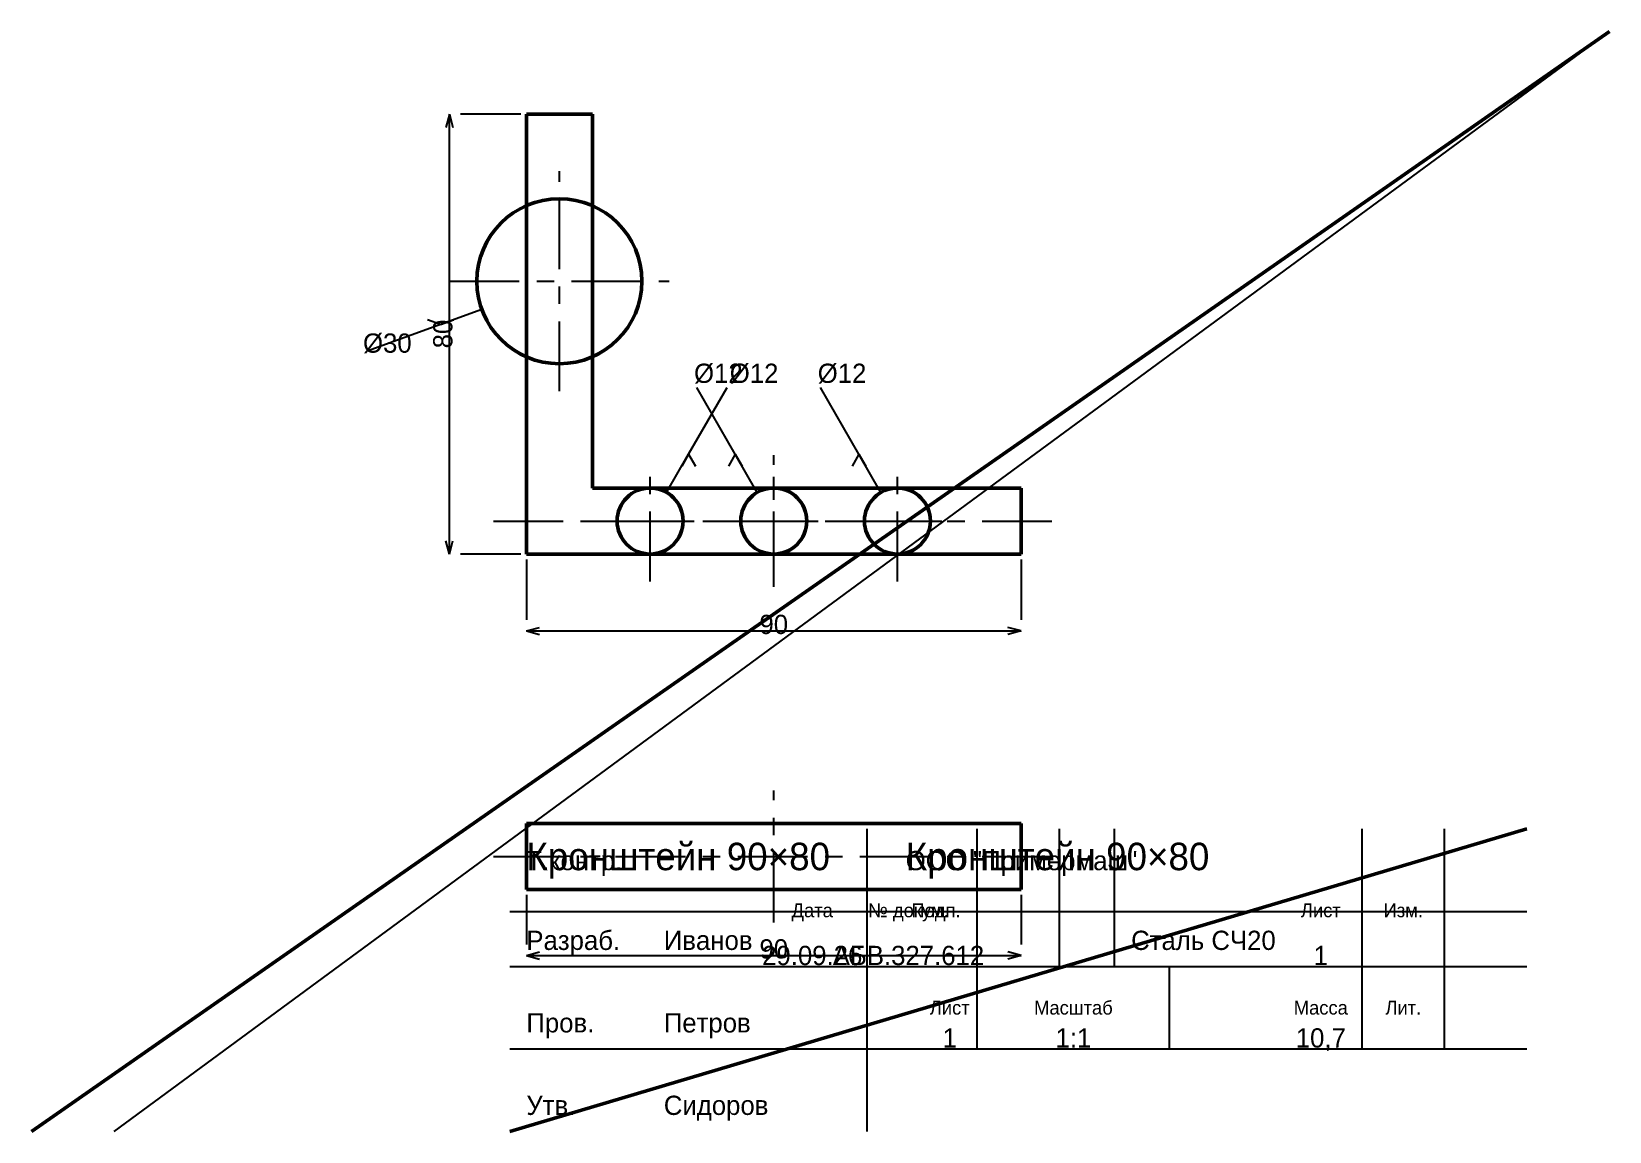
# Model space of a CAD drawing. Header units: millimetres. Extents: x 5 to 292, y 5 to 205.
import ezdxf
from ezdxf.enums import TextEntityAlignment as Align

# ---------------------------------------------------------------- set-up
doc = ezdxf.new("R2010")
doc.units = ezdxf.units.MM
doc.linetypes.add('CENTER', pattern=[22.225, 12.7, -3.175, 3.175, -3.175])
doc.linetypes.add('DASHED', pattern=[9, 6, -3])
for name, color, linetype, lineweight in [('AXIS', 7, 'CENTER', 25), ('DIMS', 7, 'CONTINUOUS', 25), ('MAIN', 7, 'CONTINUOUS', 50), ('TEXT', 7, 'CONTINUOUS', 25), ('THIN', 7, 'CONTINUOUS', 25)]:
    doc.layers.add(name, color=color, linetype=linetype, lineweight=lineweight)

msp = doc.modelspace()

# ---------------------------------------------------------------- linework, layer by layer
at = {"layer": 'AXIS', "linetype": 'CENTER', "lineweight": 25}
for p, q in [((101, 139.6), (101, 179.6)), ((81, 159.6), (121, 159.6)), ((117.5, 105), (117.5, 127)), ((140, 104), (140, 128)), ((140, 105), (140, 127)), ((162.5, 105), (162.5, 127)), ((89, 116), (191, 116)), ((106.5, 116), (128.5, 116)), ((129, 116), (151, 116)), ((151.5, 116), (173.5, 116)), ((140, 43), (140, 67)), ((89, 55), (191, 55))]:
    msp.add_line(p, q, dxfattribs=at)
at = {"layer": 'DIMS', "linetype": 'CONTINUOUS', "lineweight": 25}
for p, q in [((81, 190), (80.353, 187.585)), ((81, 110), (81, 190)), ((81, 190), (81.647, 187.585)), ((94, 190), (83, 190)), ((79.387, 151.734), (77.038, 152.589)), ((86.905, 154.47), (79.387, 151.734)), ((79.387, 151.734), (81.736, 152.589)), ((79.387, 151.734), (66.231, 146.945)), ((124.5, 128.124), (131.5, 140.249)), ((133, 128.124), (126, 140.249)), ((155.5, 128.124), (148.5, 140.249)), ((120.5, 121.196), (124.5, 128.124)), ((124.5, 128.124), (123.25, 125.959)), ((124.5, 128.124), (125.75, 125.959)), ((133, 128.124), (131.75, 125.959)), ((137, 121.196), (133, 128.124)), ((133, 128.124), (134.25, 125.959)), ((155.5, 128.124), (154.25, 125.959)), ((159.5, 121.196), (155.5, 128.124)), ((155.5, 128.124), (156.75, 125.959)), ((81, 110), (80.353, 112.415)), ((81, 110), (81.647, 112.415)), ((94, 110), (83, 110)), ((95, 109), (95, 98)), ((185, 109), (185, 98)), ((95, 96), (97.415, 96.647)), ((95, 96), (185, 96)), ((95, 96), (97.415, 95.353)), ((185, 96), (182.585, 96.647)), ((185, 96), (182.585, 95.353)), ((95, 48), (95, 39)), ((185, 48), (185, 39)), ((95, 37), (97.415, 37.647)), ((185, 37), (182.585, 37.647)), ((95, 37), (185, 37)), ((95, 37), (97.415, 36.353)), ((185, 37), (182.585, 36.353))]:
    msp.add_line(p, q, dxfattribs=at)
at = {"layer": 'MAIN', "linetype": 'CONTINUOUS', "lineweight": 50}
for p, q in [((5, 5), (292, 205)), ((107, 190), (95, 190)), ((95, 190), (95, 110)), ((107, 122), (107, 190)), ((185, 122), (107, 122)), ((185, 110), (185, 122)), ((95, 110), (185, 110)), ((95, 61), (185, 61)), ((95, 49), (95, 61)), ((185, 49), (185, 61)), ((92, 5), (277, 60)), ((95, 49), (185, 49))]:
    msp.add_line(p, q, dxfattribs=at)
for centre, radius in [((101, 159.6), 15), ((117.5, 116), 6), ((140, 116), 6), ((162.5, 116), 6)]:
    msp.add_circle(centre, radius, dxfattribs=at)
at = {"layer": 'THIN', "linetype": 'CONTINUOUS', "lineweight": 25}
for p, q in [((20, 5), (292, 205)), ((157, 5), (157, 60)), ((177, 35), (177, 60)), ((192, 35), (192, 60)), ((202, 35), (202, 60)), ((247, 35), (247, 60)), ((262, 35), (262, 60)), ((92, 45), (277, 45)), ((92, 35), (277, 35)), ((177, 20), (177, 35)), ((212, 20), (212, 35)), ((247, 20), (247, 35)), ((262, 20), (262, 35)), ((92, 20), (277, 20))]:
    msp.add_line(p, q, dxfattribs=at)
at = {"layer": 'THIN', "linetype": 'DASHED', "lineweight": 25}
for p, q in [((111.5, 61), (123.5, 61)), ((134, 61), (146, 61)), ((156.5, 61), (168.5, 61))]:
    msp.add_line(p, q, dxfattribs=at)

# ---------------------------------------------------------------- texts
at = {"layer": 'DIMS', "linetype": 'CONTINUOUS', "lineweight": 25}
msp.add_text('80', height=3.5, rotation=90, dxfattribs=at).set_placement((79.8, 150), align=Align.MIDDLE_CENTER)
for s, p in [('%%c30', (65.292, 146.603)), ('%%c12', (125.5, 141.115)), ('%%c12', (132, 141.115)), ('%%c12', (148, 141.115))]:
    msp.add_text(s, height=3.5, dxfattribs=at).set_placement(p)
for p in [(140, 97.2), (140, 38.2)]:
    msp.add_text('90', height=3.5, dxfattribs=at).set_placement(p, align=Align.MIDDLE_CENTER)
at = {"layer": 'TEXT', "linetype": 'CONTINUOUS', "lineweight": 25}
for s, height, p in [('Кронштейн 90×80', 5, (95, 52.5)), ('Кронштейн 90×80', 5, (164, 52.5)), ('Т.контр.', 3.5, (95, 52.5)), ('ООО "Примермаш"', 3.5, (164, 52.5)), ('Разраб.', 3.5, (95, 38)), ('Иванов', 3.5, (120, 38)), ('Сталь СЧ20', 3.5, (205, 38)), ('Пров.', 3.5, (95, 23)), ('Петров', 3.5, (120, 23)), ('Утв.', 3.5, (95, 8)), ('Сидоров', 3.5, (120, 8))]:
    msp.add_text(s, height=height, dxfattribs=at).set_placement(p)
for s, height, p in [('Дата', 2.5, (147, 45.2)), ('№ докум.', 2.5, (164.5, 45.2)), ('Подп.', 2.5, (169.5, 45.2)), ('Лист', 2.5, (239.5, 45.2)), ('Изм.', 2.5, (254.5, 45.2)), ('29.09.26', 3.5, (147, 37)), ('АБВ.327.612', 3.5, (164.5, 37)), ('1', 3.5, (239.5, 37)), ('Лист', 2.5, (172, 27.5)), ('Масштаб', 2.5, (194.5, 27.5)), ('Масса', 2.5, (239.5, 27.5)), ('Лит.', 2.5, (254.5, 27.5)), ('1', 3.5, (172, 22)), ('1:1', 3.5, (194.5, 22)), ('10,7', 3.5, (239.5, 22))]:
    msp.add_text(s, height=height, dxfattribs=at).set_placement(p, align=Align.MIDDLE_CENTER)

doc.saveas('drawing.dxf')
